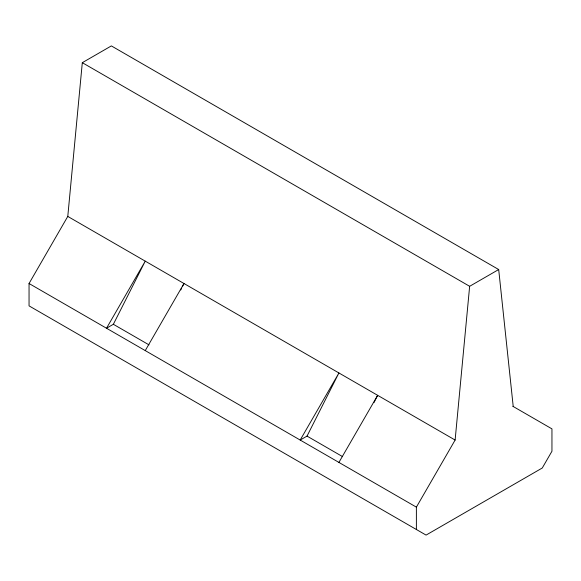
<?xml version="1.0" encoding="UTF-8"?>
<svg xmlns="http://www.w3.org/2000/svg" width="581" height="581" viewBox="0 0 581 581"><rect width="100%" height="100%" fill="white"/><g stroke="black" fill="none" stroke-linecap="round" stroke-linejoin="round"><path stroke-width="0.87" d="M512.827 406.279L551.95 428.872L551.95 451.234L542.269 468.003L426.069 535.094L29.05 305.875L29.05 283.513L67.781 216.422L82.306 62.683L111.356 45.906L498.694 269.533L513.219 406.504M416.381 529.502L416.381 507.14L455.119 440.049L469.644 286.302L498.694 269.533M113.36 324.285L145.25 261.152L106.519 328.236L113.36 324.285L148.997 344.86M180.713 289.984L181.533 288.372M182.347 286.753L183.981 283.513L145.25 350.597M307.029 436.099L338.919 372.966L300.181 440.049L307.029 436.099L342.667 456.673M373.968 402.611L377.65 395.327L338.919 462.411M82.306 62.683L469.644 286.302M67.781 216.422L455.119 440.049M29.05 283.513L416.381 507.14"/></g></svg>
